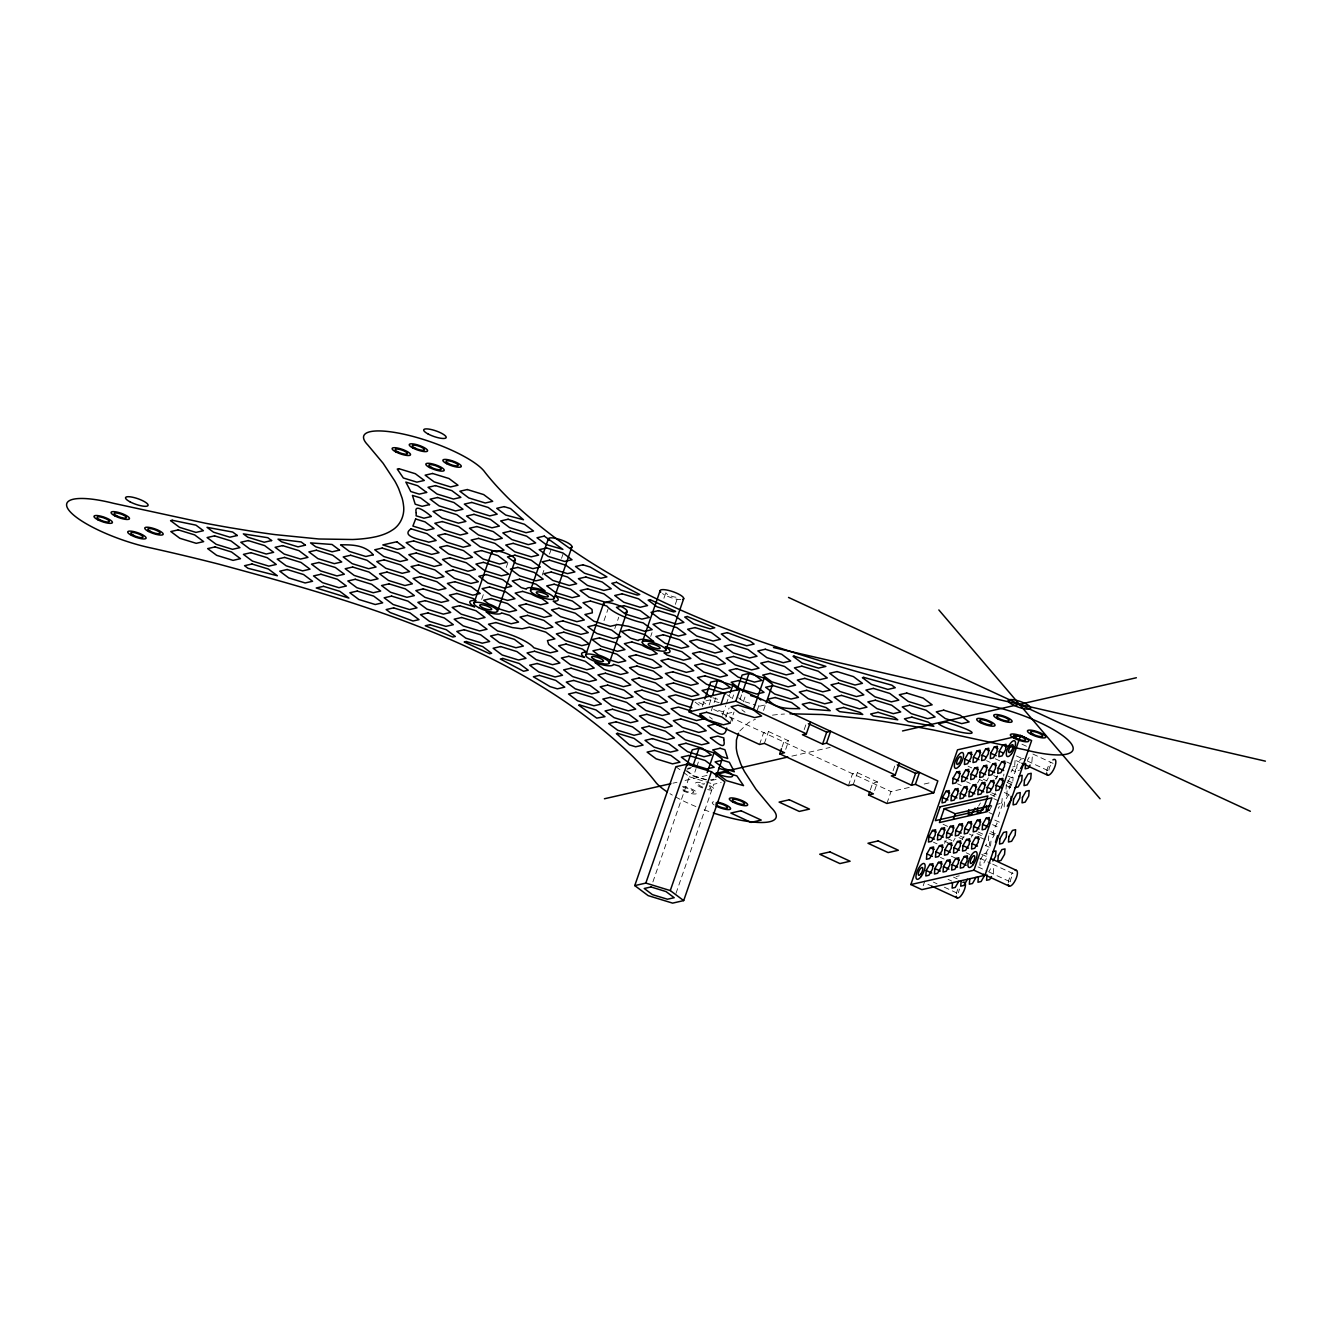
<?xml version="1.0" encoding="UTF-8"?>
<svg xmlns="http://www.w3.org/2000/svg" width="1332" height="1332" viewBox="0 0 1332 1332"><rect width="100%" height="100%" fill="white"/><g stroke="black" fill="none" stroke-linecap="round" stroke-linejoin="round"><path stroke-width="0.75" stroke-dasharray="5 3.75" d="M980.102 861.687L979.803 865.317L982.949 864.601L986.529 858.441L986.962 852.996L982.533 854.112M988.777 835.797L988.327 841.241L985.647 845.87M985.68 853.396L989.26 847.235L989.693 841.791M990.558 846.086L991.008 840.642L994.588 834.481M990.792 831.651L996.286 834.198L993.139 834.914L993.589 829.47L997.168 823.309L993.506 821.611M993.289 873.426L993.722 867.981L990.592 868.697L988.794 871.777M1002.18 798.451L1001.897 802.08L998.317 808.241M1004.128 806.926L1004.561 801.481L1008.141 795.321L1011.288 794.605M1006.426 784.265L1005.976 789.71L1009.123 788.994L1012.703 782.85L1013.136 777.405L1008.724 778.521M1006.709 795.753L1007.142 790.309L1010.722 784.148L1013.868 783.449L1006.526 780.053M1015.084 760.439L1014.651 765.883L1011.071 772.044M1008.191 776.106L1011.854 777.805L1015.434 771.644L1015.866 766.2L1012.736 766.916M1031.884 761.954L1032.317 756.509L1029.186 757.225L1027.388 760.306M481.668 599.417L483.649 593.689M506.26 567.415L508.241 561.688M542.224 575.091L544.871 567.465M549.483 554.095L550.815 550.283M561.538 558.358L563.519 552.63M604.012 620.679L607.975 609.24M614.768 628.687L618.731 617.249M650.699 636.43L652.014 632.617M663.919 598.268L665.9 592.54M675.324 604.378L677.305 598.651M702.297 706.393L704.228 700.798M709.19 704.828L711.122 699.233M711.288 710.772L715.8 697.718M652.88 881.967L689.31 776.739L683.366 772.277M706.709 779.786L693.606 775.757L696.103 768.564M696.719 766.766L698.601 761.355M722.477 715.101L725.707 705.777M726.34 703.912L729.57 694.588M725.857 717.315L729.087 707.991M732.317 698.667L733.616 694.938M730.169 723.193L734.032 712.004M739.976 699.55L741.907 693.955M675.99 893.372L713.785 784.248L721.161 782.567M743.356 701.764L745.937 694.305M757.292 710.156L759.873 702.697M763.536 710.456L765.467 704.861M759.54 744.488L763.652 732.6L768.497 731.501L788.661 740.825L784.548 752.713M764.385 743.389L768.497 731.501M782.05 747.036L783.815 741.941L788.661 740.825M804.195 729.636L806.543 722.843M848.417 785.647L852.53 773.759L857.375 772.66L877.538 781.984L874.608 790.475M853.263 784.548L857.375 772.66M870.345 789.893L872.693 783.099L877.538 781.984M893.073 770.795L895.42 764.002M886.896 803.462L891.025 791.574L912.47 786.696M923.209 885.747L925.907 877.938M998.151 816.782L1002.963 802.913L996.985 804.278M977.555 782.933L979.336 779.853M944.388 843.339L946.186 840.259M986.579 780.885L988.361 777.805M953.329 841.308L955.127 838.228M978.62 806.043L980.402 802.963M995.603 778.837L997.385 775.757M962.287 839.26L964.068 836.18M993.739 796.037L995.52 792.956M971.228 837.229L973.026 834.148M989.36 810.272L992.939 804.112M1007.325 782.733L1010.006 778.104M980.252 859.873L983.832 853.712M739.76 731.035L748.351 722.777A252.248 63.153 19.1 0 1 755.394 719.313M732.35 721.078C735.048 718.797 726.972 716.283 725.074 715.717M731.751 712.52L728.038 713.369L715.284 709.44M759.473 706.21L765.034 704.944M687.695 768.331L691.408 767.498M687.096 769.23L690.476 768.464M672.943 783.183L676.989 782.267M685.048 780.435L707.225 775.39M791.891 756.126L830.186 747.418M710.289 779.969L713.669 779.203M711.238 780.519L716.799 779.253M1023.709 758.474L1020.562 759.19L1016.982 765.351L1016.549 770.795L1019.679 770.079M924.175 784.032L931.984 782.267M956.126 876.523L959.256 875.823M744.888 701.731L755.827 705.094M712.87 697.768L720.162 699.999M719.18 702.713L710.073 699.916L702.647 701.598L705.644 703.845M705.727 779.819L692.973 775.907L683.982 769.18M689.31 776.739L713.785 784.248M1021.927 744.172L1027.422 746.719M1032.916 754.045L1053.079 763.369M1016.433 755.943L1025.59 760.189M1027.422 761.038L1049.416 771.228M1016.433 760.722L1020.096 762.42M1006.709 761.954L1012.203 764.501M995.204 758.74L1000.715 761.288M1011.771 769.946L1015.434 771.644M986.596 760.705L990.259 762.404M993.672 775.607L997.335 777.305M1007.059 782.467L1010.722 784.148M968.064 766.183L971.727 767.881M1006.093 785.497L1011.587 788.045M983.332 779.237L987.012 780.935M979.137 779.337L982.8 781.035M1004.345 792.507L1009.839 795.038M991.741 792.84L997.235 795.387M966.599 781.767L970.262 783.466M990.425 794.405L995.92 796.952M993.789 798.667L999.283 801.215M957.575 783.832L961.238 785.53M988.993 812.537L994.488 815.084M994.804 820.062L1000.299 822.593M992.54 824.658L999.866 828.038M989.476 833.216L993.139 834.914M698.8 702.563L706.226 706.01M713.652 709.44L891.025 791.574M978.171 832L983.665 834.548M976.872 833.566L982.367 836.096M980.535 837.562L986.03 840.092M969.23 834.032L972.893 835.73M943.073 824.258L950.399 827.655M985.597 845.537L989.26 847.235M960.272 836.063L963.952 837.761M958.973 837.628L962.636 839.327M948.201 838.81L951.864 840.509M981.667 854.278L988.993 857.675M944.222 840.992L947.884 842.69M979.836 858.208L990.842 863.303M992.673 864.152L1014.651 874.325M966.183 852.78L969.846 854.478M933.432 842.174L937.095 843.872M978.004 866.899L987.178 871.145M989.01 871.994L1011.005 882.184M951.281 856.16L954.944 857.858M940.425 857.375L944.088 859.073M953.529 877.139L957.192 878.837M948.034 879.353L951.697 881.051M933.382 882.117L937.045 883.815M944.371 887.212L959.04 894.005A4.329 1.565 -65.2 0 1 959.639 889.01M927.888 884.348L931.551 886.046M738.561 697.818L743.056 701.181M727.389 694.938L733.383 699.433M741.874 709.823L745.054 712.204M695.154 702.147L701.148 706.626M709.39 716.849L712.387 719.097M687.046 770.845L693.606 775.757M675.923 766.716L681.867 771.161M680.802 599.666A12.454 3.114 19.1 0 1 662.487 593.572M675.94 597.202A6.394 1.598 19.1 0 1 669.463 595.387A6.394 1.598 19.1 0 1 665.867 592.707M772.443 715.167A252.814 63.303 19.1 0 1 784.498 714.035M708.857 811.471A64.968 16.267 19.1 0 1 701.581 808.824M695.903 806.559A64.968 16.267 19.1 0 1 669.979 793.689M714.185 804.978A9.74 2.448 19.1 0 1 714.235 801.764M682.483 786.296A9.74 2.448 19.1 0 1 695.088 790.908A9.74 2.448 19.1 0 1 693.656 793.972A9.74 2.448 19.1 0 1 680.918 789.643M709.54 785.547A9.74 2.448 19.1 0 1 713.969 789.46A9.74 2.448 19.1 0 1 707.658 789.593M702.447 787.961A9.74 2.448 19.1 0 1 695.587 782.966A9.74 2.448 19.1 0 1 704.495 783.549M709.307 786.513A6.494 1.632 19.1 0 1 709.273 788.827M702.813 787.195A6.494 1.632 19.1 0 1 698.651 784.048A6.494 1.632 19.1 0 1 704.145 784.298M1008.274 882.65A8.658 3.13 -65.2 0 1 1012.62 872.627M1010.672 881.801A4.329 1.565 -65.2 0 1 1011.354 877.705A4.329 1.565 -65.2 0 1 1014.035 874.341M956.409 893.772A8.658 3.13 -65.2 0 1 958.824 887.179M1003.895 774.075A8.658 3.13 -65.2 0 1 1003.612 776.123M995.837 779.253A8.658 3.13 -65.2 0 1 997.252 776.24M1046.786 770.995A8.658 3.13 -65.2 0 1 1050.565 762.287M1048.95 770.129A4.329 1.565 -65.2 0 1 1052.263 763.486M684.065 790.292A6.494 1.632 19.1 0 0 693.839 792.257A6.494 1.632 19.1 0 0 685.247 787.728A6.494 1.632 19.1 0 0 684.065 790.292"/><path stroke-width="1.5" d="M926.872 853.845L926.423 859.29L929.569 858.574L933.149 852.413L933.582 846.969L930.452 847.685L926.872 853.845L932.367 856.393M926.239 870.512L925.807 875.957L928.937 875.241L932.517 869.08L932.949 863.636L929.819 864.351L926.239 870.512L931.734 873.059M928.904 836.596L928.471 842.04L931.601 841.325L935.181 835.164L935.63 829.719L932.483 830.435L928.904 836.596L934.398 839.143M935.897 851.781L935.447 857.242L938.594 856.526L942.174 850.365L942.606 844.921L939.476 845.637L935.897 851.781L941.391 854.328M934.848 868.547L934.415 873.992L937.545 873.276L941.125 867.115L941.574 861.671L938.427 862.387L934.848 868.547L940.359 871.095M937.861 834.565L937.412 840.009L940.558 839.293L944.122 833.133L944.571 827.688L941.424 828.404L937.861 834.565L943.356 837.112M942.473 797.435L942.024 802.88L945.171 802.164L948.75 796.003L949.183 790.559L946.036 791.275L942.473 797.435L947.968 799.983M943.472 866.583L943.023 872.027L946.17 871.311L949.749 865.151L950.182 859.706L947.052 860.422L943.472 866.583L948.967 869.13M944.921 849.733L944.471 855.177L947.618 854.461L951.181 848.301L951.631 842.856L948.484 843.572L944.921 849.733L950.415 852.28M946.802 832.517L946.369 837.961L949.5 837.262L953.079 831.101L953.512 825.657L950.382 826.356L946.802 832.517L952.297 835.064M951.414 795.404L950.981 800.848L954.112 800.132L957.691 793.972L958.124 788.527L954.994 789.243L951.414 795.404L956.909 797.951M953.046 778.238L952.613 783.682L955.743 782.983L959.323 776.822L959.756 771.378L956.626 772.094L953.046 778.238L958.541 780.785M952.08 864.634L951.647 870.079L954.778 869.363L958.357 863.203L958.807 857.758L955.66 858.474L952.08 864.634L957.575 867.165M953.945 847.685L953.496 853.129L956.642 852.413L960.206 846.253L960.655 840.808L957.508 841.524L953.945 847.685L959.44 850.232M955.743 830.485L955.31 835.93L958.441 835.214L962.02 829.053L962.47 823.609L959.323 824.325L955.743 830.485L961.254 833.033M952.547 882.683L952.114 888.128L955.244 887.412L958.824 881.268M960.355 793.373L959.922 798.817L963.053 798.101L966.632 791.941L967.082 786.496L963.935 787.212L960.355 793.373L965.867 795.903M962.07 776.19L961.621 781.634L964.768 780.918L968.347 774.758L968.78 769.313L965.65 770.029L962.07 776.19L967.565 778.737M964.834 759.04L964.401 764.485L967.532 763.769L971.111 757.608L971.561 752.164L968.414 752.88L964.834 759.04L970.329 761.588M960.705 862.67L960.255 868.114L963.402 867.398L966.965 861.238L967.415 855.793L964.268 856.509L960.705 862.67L966.199 865.217M962.953 845.637L962.52 851.081L965.65 850.365L969.23 844.205L969.679 838.76L966.533 839.476L962.953 845.637L968.464 848.184M964.701 828.454L964.251 833.899L967.398 833.183L970.978 827.022L971.411 821.578L968.281 822.294L964.701 828.454L968.364 830.152M961.155 880.735L960.722 886.18L963.852 885.464L967.432 879.303M969.313 791.325L968.863 796.769L972.01 796.053L975.59 789.909L976.023 784.465L972.893 785.164L969.313 791.325L974.808 793.872M971.095 774.142L970.645 779.586L973.792 778.87L977.372 772.71L977.805 767.265L974.674 767.981L971.095 774.142L976.589 776.689M968.78 809.623L968.331 815.067L971.478 814.352L975.057 808.191M973.459 757.076L973.009 762.52L976.156 761.821L979.719 755.66L980.169 750.216L977.022 750.915L973.459 757.076L978.953 759.623M971.977 843.572L971.544 849.017L974.674 848.301L978.254 842.157L978.704 836.712L975.557 837.412L971.977 843.572L977.488 846.12M973.642 826.423L973.209 831.867L976.339 831.151L979.919 824.991L980.352 819.546L977.222 820.262L973.642 826.423L979.137 828.97M969.779 878.77L969.33 884.215L972.477 883.499L976.056 877.338M978.254 789.293L977.821 794.738L980.951 794.022L984.531 787.861L984.964 782.417L981.834 783.133L978.254 789.293L983.749 791.841M980.119 772.094L979.669 777.538L982.816 776.822L986.396 770.662L986.829 765.217L983.699 765.933L980.119 772.094L985.613 774.641M977.721 807.575L977.288 813.019L980.419 812.32L983.998 806.16M982.067 755.127L981.634 760.572L984.764 759.856L988.344 753.696L988.777 748.251L985.647 748.967L982.067 755.127L985.73 756.826M978.387 876.806L977.954 882.25L981.085 881.534L984.664 875.374M982.583 824.375L982.15 829.819L985.28 829.12L988.86 822.96L989.31 817.515L986.163 818.214L982.583 824.375L988.094 826.922M987.212 787.262L986.762 792.707L989.909 791.991L993.472 785.83L993.922 780.385L990.775 781.101L987.212 787.262L990.875 788.96M989.143 770.029L988.694 775.474L991.841 774.758L995.42 768.614L995.853 763.169L992.723 763.869L989.143 770.029L994.638 772.577M986.662 805.544L986.229 810.988L989.36 810.272M990.675 753.163L990.242 758.607L993.372 757.891L996.952 751.731L997.402 746.286L994.255 747.002L990.675 753.163L996.186 755.71M987.012 874.858L986.562 880.302L989.709 879.586L991.491 876.506M996.153 785.231L995.703 790.675L998.85 789.959L1002.43 783.799L1002.863 778.354L999.733 779.07L996.153 785.231L1001.647 787.761M999.3 751.198L998.85 756.643L1001.997 755.927L1005.577 749.783L1006.01 744.338L1002.879 745.038L999.3 751.198L1002.963 752.896M998.168 767.981L997.718 773.426L1000.865 772.71L1004.428 766.549L1004.877 761.105L1001.731 761.821L998.168 767.981L1003.662 770.529M997.568 835.58L995.487 842.29M1011.138 796.419L1010.838 800.049L1007.258 806.21M1025.607 763.386L1025.157 768.83L1028.304 768.114L1030.086 765.034M473.926 603.213L491.774 551.698M497.485 611.321L515.317 559.806M530.536 590.276L548.384 538.761M554.062 598.501A12.454 3.114 19.1 0 0 537.412 589.826A12.454 3.114 19.1 0 0 535.431 594.855A12.454 3.114 19.1 0 0 554.062 598.501L571.894 546.986M585.73 654.944L603.579 603.429M609.257 663.12A12.454 3.114 19.1 0 0 592.557 654.445A12.454 3.114 19.1 0 0 590.675 659.523A12.454 3.114 19.1 0 0 609.257 663.12L627.089 611.604M642.29 642.191L660.139 590.675M665.883 650.133L683.716 598.617M781.451 748.734L779.703 753.829L784.548 752.713L764.385 743.389L759.54 744.488L689.127 711.887L693.239 699.999L739.926 689.277L937.845 780.935L933.732 792.823L886.896 803.462L868.581 794.988L869.746 791.591M634.765 885.597L675.923 766.716L686.996 764.202L711.455 771.711L724.841 781.734L683.682 900.598L672.61 903.129L648.151 895.62L634.765 885.597L645.82 883.083L670.279 890.575L683.682 900.598M704.878 698.934L710.689 682.15L717.582 680.585L732.8 685.264L738.361 689.427M645.82 883.083L686.996 764.202M686.646 766.017L692.257 749.816L699.034 748.268L714.019 752.863L722.227 759.007L716 777.022M712.42 695.504L717.582 680.585M692.807 766.283L699.034 748.268M689.127 711.887L720.878 704.561L725.008 692.673M730.219 692.723L732.8 685.264M707.159 772.677L714.019 752.863M736.962 689.926L742.124 675.008L749 673.443L764.235 678.105L772.577 684.348L766.116 702.996M720.878 704.561L735.797 701.165L739.926 689.277M670.279 890.575L711.455 771.711M742.557 692.091L749 673.443M753.263 709.806L738.028 705.144L731.135 706.709L739.476 712.953L754.711 717.615L761.588 716.05L753.263 709.806L764.235 678.105M899.35 763.103L895.237 774.991L826.523 743.173L822.593 744.072L802.43 734.731L806.36 733.832L810.472 721.944M822.593 744.072L826.706 732.184L830.635 731.285L826.523 743.173M911.471 785.231L915.583 773.343L919.513 772.443L915.4 784.332L911.471 785.231L891.308 775.89L895.237 774.991M910.855 884.565L957.508 749.833L1020.612 735.48L1031.617 740.575L984.964 875.291L921.861 889.643L910.855 884.565L973.958 870.212L984.964 875.291M944.205 808.691L939.41 822.56L987.162 811.688L991.957 797.818L944.205 808.691L955.211 813.785L991.025 805.627M953.412 818.98L955.211 813.785M973.958 870.212L1020.612 735.48M738.527 733.233L736.43 739.959L736.28 747.985A478.138 119.714 19.1 0 0 737.545 754.778L740.792 763.985A583.466 146.087 19.1 0 0 744.588 771.744L756.01 789.327L771.095 807.558A64.968 16.267 19.1 0 1 713.269 812.97M726.706 728.088C724.591 740.209 715.334 731.601 707.725 725.74L715.151 724.042L721.045 725.857M1020.578 768.531L1023.259 763.919M992.856 861.005L995.537 856.393L995.986 850.948L992.839 851.648M604.412 798.767L670.928 783.649M715.284 773.559L787.861 757.042M902.53 730.952L1136.362 677.755M868.581 794.988L873.426 793.872L853.263 784.548L848.417 785.647L779.703 753.829M1019.03 776.057L1022.16 775.341L1021.727 780.785L1018.148 786.946L1015.001 787.662M789.976 713.785L822.876 714.551L865.017 718.847A475.874 119.147 19.1 0 1 884.282 721.578L909.923 725.74A582.201 145.771 19.1 0 1 934.731 730.269L1026.206 750.082A64.968 16.267 19.1 0 0 1070.229 742.357A64.968 16.267 19.1 0 0 988.477 705.377A686.08 171.778 19.1 0 1 921.394 689.393C775.307 649.866 620.729 605.727 508.458 498.368A679.936 170.246 19.1 0 1 485.031 472.377A64.968 16.267 19.1 0 0 406.543 434.815A64.968 16.267 19.1 0 0 367.782 444.938L383.116 463.27L394.788 480.985A585.464 146.587 19.1 0 1 398.718 488.794L402.098 498.101A480.785 120.379 19.1 0 1 403.463 504.961C405.061 514.835 400.549 525.391 391.758 530.436A253.346 63.437 19.1 0 1 376.124 536.679L375.641 536.763A251.915 63.07 19.1 0 1 352.514 539.51L318.848 538.994L275.241 534.632A477.905 119.664 19.1 0 1 253.113 531.468L230.236 527.738A581.568 145.621 19.1 0 1 205.344 523.21L113.586 503.33A64.968 16.267 19.1 0 0 69.497 510.988A64.968 16.267 19.1 0 0 150.899 547.952A685.497 171.628 19.1 0 1 218.198 563.985C364.985 603.696 520.546 648.051 632.867 756.559A682.633 170.912 19.1 0 1 656.143 782.816L656.36 783.05A64.968 16.267 19.1 0 0 667.066 791.824M773.492 647.552L1265.4 761.155M750.615 695.57L757.908 697.802L760.905 700.049M725.89 693.822L709.473 688.794L702.064 690.476L711.038 697.202M692.157 699.899L675.757 694.871L668.331 696.553L677.305 703.279L691.891 707.758M691.291 711.005L678.537 707.092L671.112 708.774L680.103 715.5L696.503 720.545L703.929 718.847L699.433 715.484M788.527 597.435L1250.348 811.288M1002.879 745.038L1006.542 746.736M994.255 747.002L997.918 748.701M1021.927 763.269L1047.585 775.157M985.647 748.967L989.31 750.665M1001.731 761.821L1005.41 763.519M977.022 750.915L980.702 752.613M992.723 763.869L996.386 765.567M968.414 752.88L972.077 754.578M983.699 765.933L987.362 767.632M999.733 779.07L1003.396 780.768M974.674 767.981L978.337 769.68M990.775 781.101L994.455 782.8M965.65 770.029L969.313 771.727M981.834 783.133L985.497 784.831M956.626 772.094L960.289 773.792M972.893 785.164L976.556 786.862M963.935 787.212L967.598 788.91M954.994 789.243L958.657 790.942M808.374 723.692L826.706 732.184M897.252 764.851L915.583 773.343M946.036 791.275L949.716 792.973M735.797 701.165L806.36 733.832M915.4 784.332L933.732 792.823M986.163 818.214L989.842 819.913M977.222 820.262L980.885 821.961M968.281 822.294L971.944 823.992M959.323 824.325L962.986 826.023M975.557 837.412L979.22 839.11M950.382 826.356L954.045 828.054M966.533 839.476L970.196 841.175M941.424 828.404L945.104 830.102M957.508 841.524L961.188 843.223M932.483 830.435L936.146 832.134M990.825 858.524L1016.483 870.395M948.484 843.572L952.164 845.271M964.268 856.509L967.948 858.208M939.476 845.637L943.139 847.335M955.66 858.474L959.323 860.172M930.452 847.685L934.115 849.383M983.516 874.225L1009.173 886.113M947.052 860.422L950.715 862.12M938.427 862.387L942.09 864.085M929.819 864.351L933.482 866.05M931.551 886.046L957.208 897.934M938.844 609.939L1100.049 798.767M492.324 553.163A12.454 3.114 19.1 0 1 504.861 552.913A12.454 3.114 19.1 0 1 513.669 560.705M604.112 604.928A12.454 3.114 19.1 0 1 616.766 604.711A12.454 3.114 19.1 0 1 625.357 612.487M549.1 540.492A12.454 3.114 19.1 0 1 560.905 539.843A12.454 3.114 19.1 0 1 570.546 547.785M660.772 592.141A12.454 3.114 19.1 0 1 672.427 591.525A12.454 3.114 19.1 0 1 682.717 599.45M717.315 802.064A9.74 2.448 19.1 0 1 728.904 806.609A9.74 2.448 19.1 0 1 728.005 809.623A9.74 2.448 19.1 0 1 716.1 806.093M715.917 803.146A6.494 1.632 19.1 0 1 725.307 805.627A6.494 1.632 19.1 0 1 725.257 808.274A6.494 1.632 19.1 0 1 715.883 804.678M718.581 768.248A11.905 2.98 19.1 0 1 732.567 776.14A11.905 2.98 19.1 0 1 716.233 773.343M1015.234 870.429A8.658 3.13 -65.2 0 1 1015.384 880.152A8.658 3.13 -65.2 0 1 1008.257 884.448M962.886 882.433A8.658 3.13 -65.2 0 1 963.602 891.624A8.658 3.13 -65.2 0 1 956.293 896.269M1052.863 759.906A8.658 3.13 -65.2 0 1 1055.743 763.353A8.658 3.13 -65.2 0 1 1050.831 773.626A8.658 3.13 -65.2 0 1 1046.636 772.943M416.25 512.87L416.117 515.8L423.942 518.198L431.368 516.516C427.838 513.369 413.403 501.914 416.25 512.87M723.775 739.926C726.44 751.581 716.233 742.14 710.322 737.778L717.748 736.097L723.875 737.978L723.775 739.926M998.284 855.76L997.851 861.205L1000.981 860.489L1004.561 854.328L1005.011 848.884L1001.864 849.6L998.284 855.76M999.949 838.594L999.516 844.038L1002.646 843.322L1006.226 837.179L1006.676 831.734L1003.529 832.433L999.949 838.594M1008.907 836.563L1008.457 842.007L1011.604 841.291L1015.167 835.131L1015.617 829.686L1012.47 830.402L1008.907 836.563M1013.519 799.433L1013.069 804.878L1016.216 804.178L1019.779 798.018L1020.229 792.573L1017.082 793.289L1013.519 799.433M1022.46 797.402L1022.027 802.846L1025.157 802.13L1028.737 795.97L1029.17 790.525L1026.04 791.241L1022.46 797.402M1024.475 780.169L1024.025 785.614L1027.172 784.898L1030.752 778.737L1031.184 773.293L1028.054 774.009L1024.475 780.169M415.634 518.981L412.887 526.073L426.64 530.303L434.065 528.604L425.091 521.894L415.634 518.981M940.126 806.792L935.314 820.662L983.066 809.806L987.878 795.937L940.126 806.792M411.005 528.821C399.7 536.829 422.96 539.926 428.704 542.191L436.13 540.492L427.139 533.766L411.005 528.821M396.836 541.758L382.833 544.921L397.319 549.367L404.745 547.668L396.836 541.758M172.228 520.263L170.579 520.645L179.554 527.355L195.971 532.4L203.396 530.702L195.971 525.158L172.228 520.263M398.917 468.697L397.252 469.064L403.346 477.988L416.883 482.134L424.309 480.452L415.334 473.726L398.917 468.697M178.255 529.87L170.829 531.551L179.82 538.278L196.237 543.323L203.646 541.625L194.672 534.898L178.255 529.87M432.567 473.476L425.158 475.174L434.132 481.884L450.549 486.929L457.975 485.231L448.984 478.521L432.567 473.476M214.535 535.864L207.109 537.562L216.1 544.288L232.501 549.317L239.927 547.635L230.952 540.909L214.535 535.864M435.464 485.614L428.038 487.296L437.029 494.022L453.429 499.05L460.855 497.369L451.864 490.642L435.464 485.614M237.312 535.514L229.887 537.196L213.47 532.167L207.009 527.322L232.684 532.051L237.312 535.514M426.64 492.44L419.23 494.122L410.789 491.541L405.844 482.084L417.665 485.714L426.64 492.44M215.085 546.919L207.659 548.618L216.65 555.327L233.05 560.372L240.476 558.674L231.502 551.964L215.085 546.919M467.282 489.543L459.856 491.242L468.847 497.968L485.248 502.997L492.673 501.315L483.683 494.588L467.282 489.543M248.235 540.576L240.809 542.257L249.8 548.984L266.2 554.012L273.626 552.33L264.652 545.604L248.235 540.576M437.579 497.502L430.153 499.184L439.144 505.91L455.544 510.939L462.97 509.257L453.979 502.53L437.579 497.502M271.628 540.559L264.202 542.241L247.802 537.212L243.34 533.882L267.832 537.712L271.628 540.559M429.553 504.628L422.127 506.31L415.201 504.195L412.437 495.404L420.562 497.902L429.553 504.628M250.866 552.697L243.44 554.378L252.414 561.105L268.831 566.133L276.257 564.452L267.266 557.725L250.866 552.697M471.778 502.43L464.352 504.112L473.343 510.839L489.76 515.884L497.169 514.185L488.195 507.459L471.778 502.43M282.55 545.62L275.125 547.302L284.116 554.029L300.533 559.057L307.942 557.375L298.967 550.649L282.55 545.62M440.476 509.69L433.05 511.371L442.041 518.098L458.441 523.143L465.867 521.445L456.893 514.718L440.476 509.69M305.428 545.171L298.002 546.853L281.601 541.824L278.022 539.144L301.149 541.957L305.428 545.171M251.981 564.002L244.555 565.7L248.018 568.298L277.372 575.757L268.381 569.03L251.981 564.002M504.162 506.626L496.753 508.325L505.727 515.051L523.493 519.763L510.539 508.574L504.162 506.626M284.632 557.425L277.206 559.107L286.197 565.834L302.597 570.879L310.023 569.18L301.032 562.454L284.632 557.425M316.333 550.216L308.907 551.898L317.898 558.624L334.299 563.652L341.725 561.971L332.734 555.244L316.333 550.216M442.274 521.561L434.848 523.243L443.839 529.97L460.239 535.014L467.665 533.316L458.674 526.59L442.274 521.561M473.976 514.352L466.55 516.033L475.524 522.76L491.941 527.805L499.367 526.107L490.376 519.38L473.976 514.352M339.543 550.116L332.118 551.798L315.717 546.769L310.539 542.89L332.018 544.472L339.543 550.116M287.179 569.513L279.753 571.195L288.744 577.922L305.145 582.95L312.57 581.268L303.596 574.542L287.179 569.513M508.108 519.247L500.682 520.945L509.673 527.655L526.073 532.7L533.499 531.002L524.508 524.292L508.108 519.247M318.947 562.47L311.522 564.152L320.512 570.879L336.913 575.923L344.339 574.225L335.364 567.499L318.947 562.47M350.649 555.261L343.223 556.942L352.214 563.669L368.614 568.697L376.04 567.016L367.066 560.289L350.649 555.261M382.184 548.085L374.758 549.766L383.749 556.493L400.149 561.521L407.575 559.84L398.601 553.113L382.184 548.085M413.619 540.925L406.193 542.623L415.168 549.35L431.585 554.378L439.011 552.697L430.02 545.97L413.619 540.925M445.171 533.749L437.745 535.447L446.736 542.157L463.136 547.202L470.562 545.504L461.588 538.794L445.171 533.749M476.873 526.54L469.447 528.238L478.438 534.948L494.838 539.993L502.264 538.295L493.273 531.585L476.873 526.54M373.26 554.795L365.834 556.493L349.434 551.448L340.592 544.838C352.314 544.655 364.768 545.004 373.26 554.795M320.945 574.242L313.536 575.923L322.51 582.65L338.927 587.695L346.353 585.997L337.362 579.27L320.945 574.242M352.647 567.032L345.221 568.714L354.212 575.441L370.629 580.486L378.038 578.787L369.064 572.061L352.647 567.032M384.182 559.856L376.773 561.538L385.747 568.264L402.164 573.309L409.59 571.611L400.599 564.885L384.182 559.856M447.053 545.554L439.627 547.252L448.618 553.962L465.035 559.007L472.444 557.309L463.469 550.582L447.053 545.554M478.588 538.378L471.162 540.076L480.153 546.786L496.57 551.831L503.979 550.133L495.005 543.423L478.588 538.378M510.289 531.168L502.863 532.867L511.854 539.577L528.255 544.622L535.68 542.923L526.706 536.197L510.289 531.168M416.267 553.013L408.841 554.695L417.815 561.421L434.232 566.45L441.658 564.768L432.667 558.041L416.267 553.013M323.51 586.33L316.233 587.978L348.901 598.085L339.91 591.358L323.51 586.33M544.272 536.113L537.012 537.762L545.987 544.488L562.903 549.4L544.272 536.113M355.278 579.287L347.852 580.968L356.826 587.695L373.243 592.74L380.669 591.042L371.678 584.315L355.278 579.287M386.979 572.077L379.553 573.759L388.528 580.486L404.945 585.531L412.371 583.832L403.38 577.106L386.979 572.077M418.514 564.901L411.089 566.583L420.063 573.309L436.48 578.354L443.906 576.656L434.915 569.93L418.514 564.901M449.933 557.758L442.507 559.44L451.498 566.167L467.898 571.195L475.324 569.513L466.35 562.787L449.933 557.758M481.501 550.566L474.075 552.264L483.05 558.99L499.467 564.019L506.893 562.337L497.902 555.611L481.501 550.566M513.186 543.356L505.777 545.054L514.751 551.781L531.168 556.809L538.594 555.128L529.603 548.401L513.186 543.356M357.276 591.058L349.85 592.757L358.841 599.483L375.241 604.512L382.667 602.83L373.693 596.103L357.276 591.058M388.977 583.849L381.551 585.547L390.542 592.257L406.943 597.302L414.369 595.604L405.378 588.894L388.977 583.849M420.512 576.673L413.087 578.371L422.077 585.098L438.478 590.126L445.904 588.444L436.913 581.718L420.512 576.673M483.383 562.37L475.957 564.069L484.948 570.795L501.348 575.824L508.774 574.142L499.783 567.415L483.383 562.37M514.918 555.194L507.492 556.893L516.483 563.619L532.883 568.647L540.309 566.966L531.318 560.239L514.918 555.194M546.62 547.985L539.194 549.683L548.185 556.41L564.585 561.438L572.011 559.756L563.02 553.03L546.62 547.985M452.913 569.979L445.487 571.661L454.478 578.388L470.879 583.433L478.305 581.734L469.33 575.008L452.913 569.979M391.591 596.103L384.165 597.802L393.156 604.528L409.573 609.557L416.983 607.858L408.008 601.148L391.591 596.103M423.293 588.894L415.867 590.592L424.858 597.302L441.258 602.347L448.684 600.649L439.71 593.939L423.293 588.894M454.828 581.718L447.402 583.416L456.393 590.143L472.793 595.171L480.219 593.473L471.245 586.763L454.828 581.718M486.263 574.575L478.837 576.257L487.812 582.983L504.229 588.028L511.655 586.33L502.663 579.603L486.263 574.575M517.815 567.399L510.389 569.08L519.38 575.807L535.78 580.835L543.206 579.154L534.232 572.427L517.815 567.399M549.517 560.189L542.091 561.871L551.082 568.597L567.482 573.626L574.908 571.944L565.933 565.218L549.517 560.189M393.606 607.875L386.18 609.573L390.159 612.553L412.987 621.012L418.997 619.646L410.006 612.92L393.606 607.875M425.291 600.665L417.882 602.364L426.856 609.09L443.273 614.119L450.699 612.437L441.708 605.71L425.291 600.665M456.843 593.489L449.417 595.188L458.391 601.914L474.675 606.909A16.783 4.196 19.1 0 1 476.04 600.632L473.243 598.534L456.843 593.489M519.696 579.204L512.271 580.885L521.262 587.612L526.39 589.177A16.783 4.196 19.1 0 1 545.021 590.909L536.113 584.232L519.696 579.204M551.232 572.027L543.822 573.709L552.797 580.436L569.214 585.464L576.639 583.782L567.648 577.056L551.232 572.027M582.933 564.801L575.507 566.5L584.498 573.226L600.915 578.255L606.909 576.889L590.209 567.049L582.933 564.801M489.56 586.946L482.134 588.644L491.125 595.371L507.542 600.399L514.951 598.717L505.977 591.991L489.56 586.946M427.922 612.92L420.496 614.618L429.487 621.345L445.887 626.373L453.313 624.691L444.322 617.965L427.922 612.92M459.623 605.71L452.197 607.409L461.172 614.135L477.589 619.164L485.015 617.482L476.023 610.755L459.623 605.71M491.158 598.534L483.732 600.232L488.511 603.796A16.783 4.196 19.1 0 1 498.451 608.707L509.124 611.987L516.55 610.306L507.559 603.579L491.158 598.534M522.61 591.391L515.184 593.073L524.159 599.8L540.576 604.828L548.001 603.146L542.157 598.767A16.783 4.196 19.1 0 1 531.318 594.055L522.61 591.391M554.145 584.215L546.719 585.897L555.694 592.623L572.111 597.668L579.537 595.97L570.546 589.243L554.145 584.215M585.847 577.006L578.421 578.687L587.395 585.414L603.812 590.442L611.238 588.761L602.247 582.034L585.847 577.006M429.92 624.708L425.274 625.757L452.813 637.029L455.311 636.463L446.337 629.736L429.92 624.708M461.621 617.499L454.195 619.18L463.186 625.907L479.587 630.935L487.012 629.253L478.022 622.527L461.621 617.499M486.297 611.888L494.721 618.731L511.122 623.759L518.548 622.077L509.573 615.351L501.515 612.887A16.783 4.196 19.1 0 1 486.297 611.888M556.027 596.02L555.461 596.137A16.783 4.196 19.1 0 1 553.18 601.132L557.592 604.428L573.992 609.457L581.418 607.775L572.427 601.048L556.027 596.02M587.562 588.844L580.136 590.526L589.127 597.252L605.527 602.28L612.953 600.599L603.962 593.872L587.562 588.844M616.483 582.267L611.838 583.316L620.829 590.043L637.229 595.071L639.743 594.505L616.483 582.267M526.223 603.929L518.797 605.61L527.772 612.337L544.189 617.365L551.615 615.684L542.623 608.957L526.223 603.929M464.235 629.753L456.809 631.435L465.8 638.161L482.217 643.19L489.627 641.508L480.652 634.781L464.235 629.753M495.937 622.543L488.511 624.225L497.502 630.952A29.237 7.326 19.1 0 1 533.816 647.768L550.233 652.797L557.658 651.115L548.667 644.388L547.452 640.592L554.878 638.894L545.887 632.167L529.487 627.139L522.061 628.821L512.354 627.572L495.937 622.543M527.472 615.367L520.046 617.049L529.037 623.776L545.454 628.804L552.863 627.122L543.889 620.396L527.472 615.367M558.924 608.208L551.498 609.889L560.489 616.616L576.889 621.661L584.315 619.963L575.341 613.236L558.924 608.208M590.459 601.032L583.033 602.713L592.024 609.44L592.34 612.837L584.931 614.518L593.905 621.245L610.322 626.29L617.748 624.591L628.354 626.273L644.755 631.301L652.18 629.62L643.19 622.893A29.237 7.326 19.1 0 1 606.876 606.06L590.459 601.032M622.161 593.822L614.735 595.504L623.726 602.231L640.126 607.275L647.552 605.577L638.577 598.851L622.161 593.822M466.25 641.524L464.219 641.991L489.627 653.746L491.641 653.279L482.65 646.553L466.25 641.524M497.935 634.315L490.526 635.997L499.5 642.723L515.917 647.752L523.343 646.07L514.352 639.343L497.935 634.315M623.875 605.66L616.466 607.342L625.441 614.069L641.857 619.114L649.283 617.415L640.292 610.689L623.875 605.66M650.199 599.683L648.151 600.133L657.142 606.859L673.559 611.904L675.574 611.438L650.199 599.683M562.87 620.895L555.444 622.593L564.435 629.303L580.835 634.348L588.261 632.65L579.287 625.94L562.87 620.895M500.566 646.569L493.14 648.251L502.131 654.978L518.531 660.023L525.957 658.324L516.966 651.598L500.566 646.569M563.802 632.184L556.376 633.865L565.367 640.592L581.768 645.637L589.194 643.939L580.203 637.212L563.802 632.184M595.221 625.024L587.795 626.723L596.786 633.449L613.203 638.478L620.612 636.796L611.638 630.069L595.221 625.024M658.491 610.639L651.065 612.337L660.039 619.047L676.456 624.092L683.882 622.394L674.891 615.684L658.491 610.639M502.813 658.458L500.316 659.024L523.576 671.261L528.205 670.212L519.214 663.486L502.813 658.458M534.515 651.248L527.089 652.93L536.08 659.656L552.48 664.701L559.906 663.003L550.915 656.276L534.515 651.248M566.05 644.072L558.624 645.754L567.615 652.48L584.515 657.409A16.783 4.196 19.1 0 1 586.729 652.297L582.45 649.1L566.05 644.072M628.92 629.77L621.495 631.451L630.469 638.178L638.261 640.575A16.783 4.196 19.1 0 1 653.812 641.641L645.321 634.798L628.92 629.77M660.456 622.593L653.03 624.275L662.021 631.002L678.421 636.047L685.847 634.348L676.856 627.622L660.456 622.593M687.229 616.5L684.731 617.066L693.706 623.792L710.123 628.837L714.751 627.772L687.229 616.5M599.517 637.862L592.107 639.56L601.082 646.286L617.499 651.315L624.924 649.633L615.933 642.906L599.517 637.862M537.129 663.503L529.703 665.184L538.694 671.911L555.094 676.956L562.52 675.257L553.546 668.531L537.129 663.503M568.831 656.293L561.405 657.975L570.396 664.701L586.796 669.73L594.222 668.048L585.231 661.321L568.831 656.293M600.366 649.117L592.94 650.799L598.418 654.911A16.783 4.196 19.1 0 1 609.074 659.723L618.331 662.57L625.757 660.872L616.783 654.145L600.366 649.117M631.801 641.957L624.375 643.656L633.349 650.382L649.766 655.411L657.192 653.729L652.081 649.899A16.783 4.196 19.1 0 1 641.857 645.054L631.801 641.957M663.353 634.781L655.927 636.48L664.918 643.206L681.318 648.234L688.744 646.553L679.77 639.826L663.353 634.781M695.054 627.572L687.628 629.27L696.619 635.98L713.02 641.025L720.446 639.327L711.455 632.617L695.054 627.572M539.377 675.391L533.383 676.756L550.066 686.613L557.342 688.844L564.768 687.145L555.794 680.419L539.377 675.391M571.078 668.181L563.652 669.863L572.643 676.589L589.044 681.634L596.47 679.936L587.495 673.209L571.078 668.181M595.221 662.687L604.179 669.413L620.579 674.458L628.005 672.76L619.03 666.033L613.403 664.318A16.783 4.196 19.1 0 1 595.221 662.687M665.484 646.703L665.451 646.703A16.783 4.196 19.1 0 1 663.969 652.813L667.049 655.111L683.449 660.156L690.875 658.458L681.884 651.731L665.484 646.703M697.019 639.527L689.593 641.225L698.584 647.935L714.984 652.98L722.41 651.281L713.436 644.571L697.019 639.527M727.289 632.633L721.295 633.999L730.286 640.725L746.686 645.77L754.112 644.072L750.132 641.092L727.289 632.633M636.18 654.845L628.754 656.526L637.745 663.253L654.145 668.298L661.571 666.599L652.58 659.873L636.18 654.845M573.692 680.436L566.283 682.117L575.258 688.844L591.674 693.889L599.1 692.19L590.109 685.464L573.692 680.436M605.394 673.226L597.968 674.908L606.959 681.634L623.376 686.679L630.785 684.981L621.811 678.254L605.394 673.226M636.929 666.05L629.503 667.732L638.494 674.458L654.911 679.503L662.32 677.805L653.346 671.078L636.929 666.05M668.364 658.907L660.938 660.589L669.929 667.315L686.33 672.344L693.756 670.662L684.765 663.935L668.364 658.907M699.916 651.714L692.49 653.413L701.481 660.139L717.898 665.168L725.307 663.486L716.333 656.759L699.916 651.714M731.618 644.505L724.192 646.203L733.183 652.913L749.583 657.958L757.009 656.26L748.035 649.55L731.618 644.505M575.94 692.324L568.531 694.005L577.505 700.732L593.922 705.777L601.348 704.079L592.357 697.352L575.94 692.324M607.642 685.114L600.216 686.796L609.207 693.522L625.624 698.567L633.033 696.869L624.059 690.143L607.642 685.114M639.177 677.938L631.768 679.62L640.742 686.346L657.159 691.391L664.585 689.693L655.594 682.966L639.177 677.938M702.047 663.636L694.621 665.317L703.612 672.044L720.013 677.089L727.438 675.391L718.464 668.664L702.047 663.636M733.582 656.46L726.156 658.158L735.147 664.868L751.564 669.913L758.974 668.214L749.999 661.505L733.582 656.46M765.284 649.25L757.858 650.932L766.849 657.658L783.249 662.703L790.675 661.005L781.701 654.278L765.284 649.25M672.827 671.811L665.401 673.509L674.392 680.236L690.792 685.264L698.218 683.582L689.243 676.856L672.827 671.811M610.272 697.369L602.847 699.05L611.821 705.777L628.238 710.822L635.664 709.123L626.673 702.397L610.272 697.369M641.974 690.159L634.548 691.841L643.523 698.567L659.939 703.612L667.365 701.914L658.374 695.187L641.974 690.159M673.509 682.983L666.083 684.665L675.058 691.391L691.475 696.436L698.9 694.738L689.909 688.011L673.509 682.983M704.928 675.84L697.502 677.522L706.493 684.248L722.893 689.277L730.319 687.595L721.345 680.868L704.928 675.84M736.496 668.647L729.07 670.346L738.045 677.072L754.461 682.101L761.887 680.419L752.896 673.692L736.496 668.647M768.181 661.438L760.772 663.136L769.746 669.863L786.163 674.891L793.589 673.209L784.598 666.483L768.181 661.438M579.57 704.911L578.654 705.128L596.753 718.115L604.978 716.666L595.987 709.939L579.57 704.911M794.005 656.127L793.073 656.343L802.064 663.07L818.481 668.098L825.89 666.416L794.005 656.127M612.52 709.257L605.094 710.938L614.085 717.665L630.486 722.71L637.911 721.012L628.92 714.285L612.52 709.257M644.222 702.047L636.796 703.729L645.77 710.456L662.187 715.5L669.613 713.802L660.622 707.076L644.222 702.047M738.627 680.569L731.201 682.267L740.176 688.977L756.593 694.022L764.019 692.324L755.028 685.597L738.627 680.569M770.162 673.393L762.737 675.091L771.711 681.801L788.128 686.846L795.554 685.148L786.563 678.438L770.162 673.393M801.847 666.183L794.438 667.865L803.412 674.591L819.829 679.636L827.255 677.938L818.264 671.211L801.847 666.183M646.836 714.302L639.41 715.983L648.401 722.71L664.801 727.755L672.227 726.057L663.236 719.33L646.836 714.302M773.06 685.58L765.634 687.279L774.625 694.005L791.025 699.034L798.451 697.352L789.46 690.625L773.06 685.58M804.761 678.371L797.335 680.069L806.326 686.796L822.726 691.824L830.152 690.143L821.161 683.416L804.761 678.371M616.117 721.827L608.691 723.526L617.682 730.252L634.082 735.281L641.508 733.599L632.534 726.872L616.117 721.827M837.045 671.578L829.62 673.259L838.611 679.986L855.011 685.014L862.437 683.333L853.446 676.606L837.045 671.578M706.609 712.287L699.716 713.852L708.058 720.096L723.276 724.774L730.169 723.193L721.827 716.966L706.609 712.287M617.665 733.333L616.416 733.616L629.453 744.904L635.63 746.786L643.056 745.104L634.065 738.378L617.665 733.333M649.084 726.19L641.658 727.888L650.649 734.598L667.049 739.643L674.475 737.945L665.5 731.235L649.084 726.19M680.785 718.98L673.359 720.662L682.35 727.389L698.751 732.433L706.176 730.735L697.185 724.009L680.785 718.98M775.191 697.502L767.765 699.2C776.007 709.24 788.328 708.607 799.783 708.657L791.591 702.547L775.191 697.502M806.726 690.326L799.3 692.024L808.291 698.734L824.691 703.779L832.117 702.081L823.126 695.371L806.726 690.326M838.427 683.116L831.002 684.815L839.993 691.524L856.393 696.569L863.819 694.871L854.828 688.161L838.427 683.116M863.669 677.372L862.42 677.655L871.411 684.382L887.828 689.41L895.237 687.728L891.874 685.197L863.669 677.372M809.673 702.547L802.247 704.228L808.707 709.057L830.236 710.689L826.073 707.575L809.673 702.547M683.616 731.335L676.19 733.016L685.181 739.743L701.581 744.788L709.007 743.09L700.033 736.363L683.616 731.335M841.541 695.404L834.115 697.102L843.106 703.829L859.506 708.857L866.932 707.175L857.941 700.449L841.541 695.404M652.447 738.644L645.021 740.342L653.995 747.069L670.412 752.097L677.838 750.415L668.847 743.689L652.447 738.644M873.359 688.394L865.95 690.076L874.924 696.803L891.341 701.847L898.767 700.149L889.776 693.423L873.359 688.394M654.545 750.415L647.119 752.114L656.11 758.84L672.51 763.869L679.936 762.187L670.962 755.46L654.545 750.415M685.98 743.273L678.554 744.971L687.528 751.681L703.945 756.726L711.371 755.028L702.38 748.301L685.98 743.273M843.689 707.442L836.263 709.14L839.61 711.638L862.77 714.485L860.089 712.487L843.689 707.442M875.307 700.199L867.881 701.897L876.872 708.607L893.289 713.652L900.698 711.954L891.724 705.227L875.307 700.199M906.742 693.056L899.316 694.738L908.307 701.465L924.708 706.493L932.134 704.811L923.143 698.085L906.742 693.056M720.146 748.251L712.72 749.933L721.694 756.659L727.738 758.507L724.924 749.716L720.146 748.251M878.054 712.32L870.645 714.002L873.259 715.967L897.785 719.829L894.471 717.349L878.054 712.32M688.761 755.477L681.335 757.159L690.326 763.885L706.726 768.914L714.152 767.232L705.177 760.505L688.761 755.477M909.689 705.211L902.264 706.909L911.254 713.619L927.655 718.664L935.081 716.966L926.09 710.256L909.689 705.211M722.543 760.206L715.118 761.904L724.108 768.614L734.332 771.761L729.37 762.304L722.543 760.206M911.887 717.132L904.461 718.83L908.191 721.628L933.882 726.356L928.287 722.177L911.887 717.132M943.722 710.172L936.296 711.871L945.27 718.581L961.687 723.626L969.113 721.927L960.122 715.217L943.722 710.172M725.091 772.294L717.665 773.975L726.639 780.702L743.539 785.63L736.862 775.907L725.091 772.294M946.003 722.027L938.594 723.726C950.565 733.666 1002.946 739.959 946.003 722.027M741.058 810.755L730.852 813.069L751.015 822.41L761.221 820.079L741.058 810.755M789.31 799.766L779.103 802.097L799.267 811.421L809.473 809.107L789.31 799.766M651.015 886.962L644.238 888.494L652.43 894.638L667.432 899.233L674.208 897.701L666 891.558L651.015 886.962M829.936 851.914L819.729 854.228L839.893 863.569L850.099 861.238L829.936 851.914M878.188 840.925L867.981 843.256L888.144 852.58L898.351 850.266L878.188 840.925M478.621 607.608A12.454 3.114 19.1 0 0 497.435 611.438A12.454 3.114 19.1 0 0 481.052 602.747A12.454 3.114 19.1 0 0 478.621 607.608M482.201 607.509A6.394 1.598 19.1 0 0 491.741 609.357A6.394 1.598 19.1 0 0 483.183 604.911A6.394 1.598 19.1 0 0 482.201 607.509M594.005 659.273A6.394 1.598 19.1 0 0 603.529 661.122A6.394 1.598 19.1 0 0 594.954 656.676A6.394 1.598 19.1 0 0 594.005 659.273M538.794 594.638A6.394 1.598 19.1 0 0 548.334 596.486A6.394 1.598 19.1 0 0 539.76 592.041A6.394 1.598 19.1 0 0 538.794 594.638M646.803 646.403A12.454 3.114 19.1 0 0 665.784 650.382A12.454 3.114 19.1 0 0 649.683 641.691A12.454 3.114 19.1 0 0 646.803 646.403M650.599 646.403A6.394 1.598 19.1 0 0 660.123 648.251A6.394 1.598 19.1 0 0 651.548 643.806A6.394 1.598 19.1 0 0 650.599 646.403M1012.736 704.728A11.905 2.98 19.1 0 0 1030.668 708.324A11.905 2.98 19.1 0 0 1014.917 700.016A11.905 2.98 19.1 0 0 1012.736 704.728M1015.866 738.078A6.494 1.632 19.1 0 0 1025.657 740.043A6.494 1.632 19.1 0 0 1017.065 735.514A6.494 1.632 19.1 0 0 1015.866 738.078M982.183 722.477A6.494 1.632 19.1 0 0 991.957 724.442A6.494 1.632 19.1 0 0 983.366 719.913A6.494 1.632 19.1 0 0 982.183 722.477M999.233 718.597A6.494 1.632 19.1 0 0 1009.023 720.562A6.494 1.632 19.1 0 0 1000.432 716.033A6.494 1.632 19.1 0 0 999.233 718.597M1032.933 734.198A6.494 1.632 19.1 0 0 1042.706 736.163A6.494 1.632 19.1 0 0 1034.115 731.634A6.494 1.632 19.1 0 0 1032.933 734.198M1014.035 738.178A9.74 2.448 19.1 0 0 1028.72 741.125A9.74 2.448 19.1 0 0 1015.833 734.332A9.74 2.448 19.1 0 0 1014.035 738.178M980.352 722.577A9.74 2.448 19.1 0 0 995.021 725.524A9.74 2.448 19.1 0 0 982.134 718.731A9.74 2.448 19.1 0 0 980.352 722.577M997.402 718.697A9.74 2.448 19.1 0 0 1012.087 721.644A9.74 2.448 19.1 0 0 999.2 714.851A9.74 2.448 19.1 0 0 997.402 718.697M1031.101 734.298A9.74 2.448 19.1 0 0 1045.77 737.245A9.74 2.448 19.1 0 0 1032.883 730.452A9.74 2.448 19.1 0 0 1031.101 734.298M412.903 448.018A9.74 2.448 19.1 0 0 427.572 450.965A9.74 2.448 19.1 0 0 414.685 444.172A9.74 2.448 19.1 0 0 412.903 448.018M446.586 463.636A9.74 2.448 19.1 0 0 461.255 466.566A9.74 2.448 19.1 0 0 448.368 459.773A9.74 2.448 19.1 0 0 446.586 463.636M429.537 467.515A9.74 2.448 19.1 0 0 444.205 470.446A9.74 2.448 19.1 0 0 431.318 463.653A9.74 2.448 19.1 0 0 429.537 467.515M395.837 451.914A9.74 2.448 19.1 0 0 410.506 454.845A9.74 2.448 19.1 0 0 397.619 448.052A9.74 2.448 19.1 0 0 395.837 451.914M414.718 447.918A6.494 1.632 19.1 0 0 424.508 449.883A6.494 1.632 19.1 0 0 415.917 445.354A6.494 1.632 19.1 0 0 414.718 447.918M448.418 463.519A6.494 1.632 19.1 0 0 458.191 465.484A6.494 1.632 19.1 0 0 449.6 460.955A6.494 1.632 19.1 0 0 448.418 463.519M431.352 467.415A6.494 1.632 19.1 0 0 441.142 469.363A6.494 1.632 19.1 0 0 432.55 464.835A6.494 1.632 19.1 0 0 431.352 467.415M397.669 451.814A6.494 1.632 19.1 0 0 407.442 453.762A6.494 1.632 19.1 0 0 398.851 449.234A6.494 1.632 19.1 0 0 397.669 451.814M428.221 434.049A11.905 2.98 19.1 0 0 446.153 437.645A11.905 2.98 19.1 0 0 430.403 429.354A11.905 2.98 19.1 0 0 428.221 434.049M130.12 501.881A11.905 2.98 19.1 0 0 148.052 505.477A11.905 2.98 19.1 0 0 132.301 497.169A11.905 2.98 19.1 0 0 130.12 501.881M116.617 515.75A6.494 1.632 19.1 0 0 126.39 517.698A6.494 1.632 19.1 0 0 117.799 513.17A6.494 1.632 19.1 0 0 116.617 515.75M150.3 531.351A6.494 1.632 19.1 0 0 160.09 533.316A6.494 1.632 19.1 0 0 151.498 528.771A6.494 1.632 19.1 0 0 150.3 531.351M133.25 535.231A6.494 1.632 19.1 0 0 143.024 537.196A6.494 1.632 19.1 0 0 134.432 532.667A6.494 1.632 19.1 0 0 133.25 535.231M99.55 519.63A6.494 1.632 19.1 0 0 109.341 521.595A6.494 1.632 19.1 0 0 100.749 517.049A6.494 1.632 19.1 0 0 99.55 519.63M114.785 515.85A9.74 2.448 19.1 0 0 129.454 518.781A9.74 2.448 19.1 0 0 116.567 511.988A9.74 2.448 19.1 0 0 114.785 515.85M148.468 531.451A9.74 2.448 19.1 0 0 163.153 534.398A9.74 2.448 19.1 0 0 150.266 527.589A9.74 2.448 19.1 0 0 148.468 531.451M131.418 535.331A9.74 2.448 19.1 0 0 146.087 538.278A9.74 2.448 19.1 0 0 133.2 531.468A9.74 2.448 19.1 0 0 131.418 535.331M97.719 519.73A9.74 2.448 19.1 0 0 112.388 522.677A9.74 2.448 19.1 0 0 99.5 515.867A9.74 2.448 19.1 0 0 97.719 519.73M732.983 802.114A9.74 2.448 19.1 0 0 747.652 805.061A9.74 2.448 19.1 0 0 734.764 798.268A9.74 2.448 19.1 0 0 732.983 802.114M734.814 802.014A6.494 1.632 19.1 0 0 744.605 803.979A6.494 1.632 19.1 0 0 736.013 799.45A6.494 1.632 19.1 0 0 734.814 802.014M972.81 862.137A4.329 1.565 -65.2 0 0 974.341 855.66A4.329 1.565 -65.2 0 0 970.379 860.955A4.329 1.565 -65.2 0 0 972.81 862.137M920.845 873.958A4.329 1.565 -65.2 0 0 922.377 867.482A4.329 1.565 -65.2 0 0 918.414 872.776A4.329 1.565 -65.2 0 0 920.845 873.958M959.273 763.003A4.329 1.565 -65.2 0 0 960.788 756.526A4.329 1.565 -65.2 0 0 956.826 761.821A4.329 1.565 -65.2 0 0 959.273 763.003M1011.238 751.181A4.329 1.565 -65.2 0 0 1012.77 744.705A4.329 1.565 -65.2 0 0 1008.79 749.999A4.329 1.565 -65.2 0 0 1011.238 751.181M1011.537 753.745A8.658 3.13 -65.2 0 0 1014.584 740.775A8.658 3.13 -65.2 0 0 1006.659 751.365A8.658 3.13 -65.2 0 0 1011.537 753.745M959.573 765.567A8.658 3.13 -65.2 0 0 962.62 752.597A8.658 3.13 -65.2 0 0 954.694 763.186A8.658 3.13 -65.2 0 0 959.573 765.567M921.145 876.523A8.658 3.13 -65.2 0 0 924.208 863.552A8.658 3.13 -65.2 0 0 916.283 874.142A8.658 3.13 -65.2 0 0 921.145 876.523M973.109 864.701A8.658 3.13 -65.2 0 0 976.173 851.731A8.658 3.13 -65.2 0 0 968.247 862.32A8.658 3.13 -65.2 0 0 973.109 864.701"/></g></svg>
